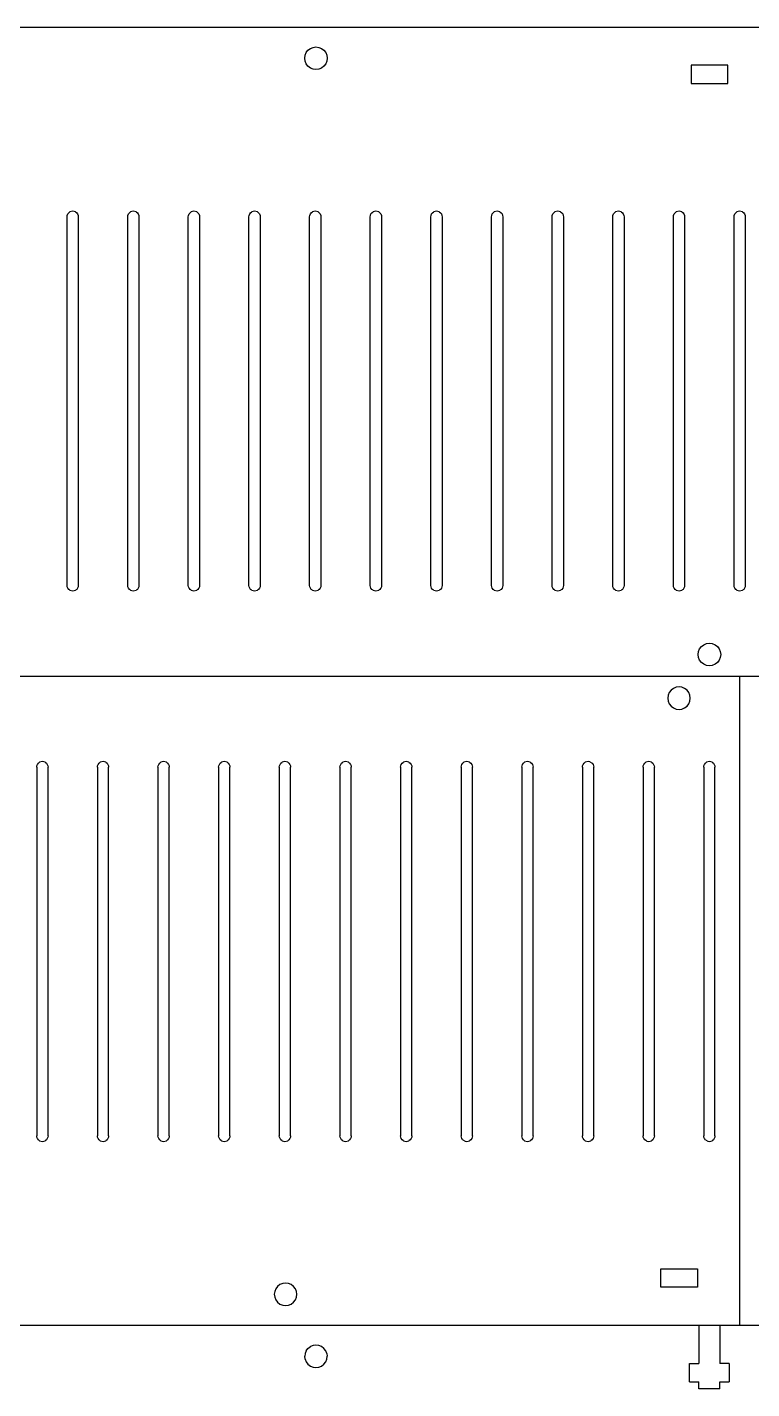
# Model space of a CAD drawing. Extents: x -559 to 246, y -225 to 406.
# Drawn here: x -259.7 to -156.9, y 213.1 to 406.3 of the extents above; entities that cross this region are included whole.
import ezdxf

# ---------------------------------------------------------------- set-up
doc = ezdxf.new("R2010")
doc.units = 0
doc.header["$MEASUREMENT"] = 0
doc.layers.get('0').update_dxf_attribs({"linetype": 'CONTINUOUS'})

msp = doc.modelspace()

# ---------------------------------------------------------------- linework, layer by layer
for p, q in [((-558.65, 406.26), (-154.35, 406.26)), ((-220.35, 401.86), (-220.3, 402.27)), ((-220.3, 401.44), (-220.35, 401.86)), ((-220.3, 402.27), (-220.14, 402.66)), ((-220.14, 402.66), (-219.89, 402.99)), ((-219.89, 402.99), (-219.55, 403.24)), ((-219.55, 403.24), (-219.17, 403.4)), ((-219.17, 403.4), (-218.75, 403.46)), ((-218.75, 403.46), (-218.34, 403.4)), ((-218.34, 403.4), (-217.95, 403.24)), ((-217.95, 403.24), (-217.62, 402.99)), ((-217.62, 402.99), (-217.37, 402.66)), ((-217.37, 402.66), (-217.21, 402.27)), ((-217.21, 402.27), (-217.15, 401.86)), ((-217.15, 401.86), (-217.21, 401.44)), ((-220.14, 401.06), (-220.3, 401.44)), ((-219.89, 400.73), (-220.14, 401.06)), ((-219.55, 400.47), (-219.89, 400.73)), ((-219.17, 400.31), (-219.55, 400.47)), ((-218.75, 400.26), (-219.17, 400.31)), ((-218.34, 400.31), (-218.75, 400.26)), ((-217.95, 400.47), (-218.34, 400.31)), ((-217.62, 400.73), (-217.95, 400.47)), ((-217.37, 401.06), (-217.62, 400.73)), ((-217.21, 401.44), (-217.37, 401.06)), ((-165.55, 400.86), (-165.55, 398.26)), ((-160.35, 400.86), (-165.55, 400.86)), ((-160.35, 398.26), (-160.35, 400.86)), ((-165.55, 398.26), (-160.35, 398.26)), ((-254.06, 379.36), (-254.03, 379.56)), ((-254.06, 327.06), (-254.06, 379.36)), ((-254.03, 379.56), (-253.95, 379.76)), ((-253.95, 379.76), (-253.82, 379.92)), ((-253.82, 379.92), (-253.66, 380.05)), ((-253.26, 380.16), (-253.66, 380.05)), ((-252.86, 380.05), (-253.26, 380.16)), ((-252.86, 380.05), (-252.69, 379.92)), ((-252.69, 379.92), (-252.56, 379.76)), ((-252.56, 379.76), (-252.48, 379.56)), ((-252.48, 379.56), (-252.46, 379.36)), ((-252.46, 379.36), (-252.46, 327.06)), ((-245.46, 379.36), (-245.43, 379.56)), ((-245.46, 327.06), (-245.46, 379.36)), ((-245.43, 379.56), (-245.35, 379.76)), ((-245.35, 379.76), (-245.22, 379.92)), ((-245.22, 379.92), (-245.06, 380.05)), ((-244.66, 380.16), (-245.06, 380.05)), ((-244.26, 380.05), (-244.66, 380.16)), ((-244.26, 380.05), (-244.09, 379.92)), ((-244.09, 379.92), (-243.96, 379.76)), ((-243.96, 379.76), (-243.88, 379.56)), ((-243.88, 379.56), (-243.86, 379.36)), ((-243.86, 379.36), (-243.86, 327.06)), ((-236.86, 379.36), (-236.83, 379.56)), ((-236.86, 327.06), (-236.86, 379.36)), ((-236.83, 379.56), (-236.75, 379.76)), ((-236.75, 379.76), (-236.62, 379.92)), ((-236.62, 379.92), (-236.46, 380.05)), ((-236.06, 380.16), (-236.46, 380.05)), ((-235.66, 380.05), (-236.06, 380.16)), ((-235.66, 380.05), (-235.49, 379.92)), ((-235.49, 379.92), (-235.36, 379.76)), ((-235.36, 379.76), (-235.28, 379.56)), ((-235.28, 379.56), (-235.26, 379.36)), ((-235.26, 379.36), (-235.26, 327.06)), ((-228.26, 379.36), (-228.23, 379.56)), ((-228.26, 327.06), (-228.26, 379.36)), ((-228.23, 379.56), (-228.15, 379.76)), ((-228.15, 379.76), (-228.02, 379.92)), ((-228.02, 379.92), (-227.86, 380.05)), ((-227.46, 380.16), (-227.86, 380.05)), ((-227.06, 380.05), (-227.46, 380.16)), ((-227.06, 380.05), (-226.89, 379.92)), ((-226.89, 379.92), (-226.76, 379.76)), ((-226.76, 379.76), (-226.68, 379.56)), ((-226.68, 379.56), (-226.66, 379.36)), ((-226.66, 379.36), (-226.66, 327.06)), ((-219.66, 379.36), (-219.63, 379.56)), ((-219.66, 327.06), (-219.66, 379.36)), ((-219.63, 379.56), (-219.55, 379.76)), ((-219.55, 379.76), (-219.42, 379.92)), ((-219.42, 379.92), (-219.26, 380.05)), ((-218.86, 380.16), (-219.26, 380.05)), ((-218.46, 380.05), (-218.86, 380.16)), ((-218.46, 380.05), (-218.29, 379.92)), ((-218.29, 379.92), (-218.16, 379.76)), ((-218.16, 379.76), (-218.08, 379.56)), ((-218.08, 379.56), (-218.06, 379.36)), ((-218.06, 379.36), (-218.06, 327.06)), ((-211.06, 379.36), (-211.03, 379.56)), ((-211.06, 327.06), (-211.06, 379.36)), ((-211.03, 379.56), (-210.95, 379.76)), ((-210.95, 379.76), (-210.82, 379.92)), ((-210.82, 379.92), (-210.66, 380.05)), ((-210.26, 380.16), (-210.66, 380.05)), ((-209.86, 380.05), (-210.26, 380.16)), ((-209.86, 380.05), (-209.69, 379.92)), ((-209.69, 379.92), (-209.56, 379.76)), ((-209.56, 379.76), (-209.48, 379.56)), ((-209.48, 379.56), (-209.46, 379.36)), ((-209.46, 379.36), (-209.46, 327.06)), ((-202.46, 379.36), (-202.43, 379.56)), ((-202.46, 327.06), (-202.46, 379.36)), ((-202.43, 379.56), (-202.35, 379.76)), ((-202.35, 379.76), (-202.22, 379.92)), ((-202.22, 379.92), (-202.06, 380.05)), ((-201.66, 380.16), (-202.06, 380.05)), ((-201.26, 380.05), (-201.66, 380.16)), ((-201.26, 380.05), (-201.09, 379.92)), ((-201.09, 379.92), (-200.96, 379.76)), ((-200.96, 379.76), (-200.88, 379.56)), ((-200.88, 379.56), (-200.86, 379.36)), ((-200.86, 379.36), (-200.86, 327.06)), ((-193.86, 379.36), (-193.83, 379.56)), ((-193.86, 327.06), (-193.86, 379.36)), ((-193.83, 379.56), (-193.75, 379.76)), ((-193.75, 379.76), (-193.62, 379.92)), ((-193.62, 379.92), (-193.46, 380.05)), ((-193.06, 380.16), (-193.46, 380.05)), ((-192.66, 380.05), (-193.06, 380.16)), ((-192.66, 380.05), (-192.49, 379.92)), ((-192.49, 379.92), (-192.36, 379.76)), ((-192.36, 379.76), (-192.28, 379.56)), ((-192.28, 379.56), (-192.26, 379.36)), ((-192.26, 379.36), (-192.26, 327.06)), ((-185.26, 379.36), (-185.23, 379.56)), ((-185.26, 327.06), (-185.26, 379.36)), ((-185.23, 379.56), (-185.15, 379.76)), ((-185.15, 379.76), (-185.02, 379.92)), ((-185.02, 379.92), (-184.86, 380.05)), ((-184.46, 380.16), (-184.86, 380.05)), ((-184.06, 380.05), (-184.46, 380.16)), ((-184.06, 380.05), (-183.89, 379.92)), ((-183.89, 379.92), (-183.76, 379.76)), ((-183.76, 379.76), (-183.68, 379.56)), ((-183.68, 379.56), (-183.66, 379.36)), ((-183.66, 379.36), (-183.66, 327.06)), ((-176.66, 379.36), (-176.63, 379.56)), ((-176.66, 327.06), (-176.66, 379.36)), ((-176.63, 379.56), (-176.55, 379.76)), ((-176.55, 379.76), (-176.42, 379.92)), ((-176.42, 379.92), (-176.26, 380.05)), ((-175.86, 380.16), (-176.26, 380.05)), ((-175.46, 380.05), (-175.86, 380.16)), ((-175.46, 380.05), (-175.29, 379.92)), ((-175.29, 379.92), (-175.16, 379.76)), ((-175.16, 379.76), (-175.08, 379.56)), ((-175.08, 379.56), (-175.06, 379.36)), ((-175.06, 379.36), (-175.06, 327.06)), ((-168.06, 379.36), (-168.03, 379.56)), ((-168.06, 327.06), (-168.06, 379.36)), ((-168.03, 379.56), (-167.95, 379.76)), ((-167.95, 379.76), (-167.82, 379.92)), ((-167.82, 379.92), (-167.66, 380.05)), ((-167.26, 380.16), (-167.66, 380.05)), ((-166.86, 380.05), (-167.26, 380.16)), ((-166.86, 380.05), (-166.69, 379.92)), ((-166.69, 379.92), (-166.56, 379.76)), ((-166.56, 379.76), (-166.48, 379.56)), ((-166.48, 379.56), (-166.46, 379.36)), ((-166.46, 379.36), (-166.46, 327.06)), ((-159.46, 379.36), (-159.43, 379.56)), ((-159.46, 327.06), (-159.46, 379.36)), ((-159.43, 379.56), (-159.35, 379.76)), ((-159.35, 379.76), (-159.22, 379.92)), ((-159.22, 379.92), (-159.06, 380.05)), ((-158.66, 380.16), (-159.06, 380.05)), ((-158.26, 380.05), (-158.66, 380.16)), ((-158.26, 380.05), (-158.09, 379.92)), ((-158.09, 379.92), (-157.96, 379.76)), ((-157.96, 379.76), (-157.88, 379.56)), ((-157.88, 379.56), (-157.86, 379.36)), ((-157.86, 379.36), (-157.86, 327.06)), ((-254.03, 326.85), (-254.06, 327.06)), ((-253.95, 326.66), (-254.03, 326.85)), ((-253.82, 326.49), (-253.95, 326.66)), ((-252.56, 326.66), (-252.69, 326.49)), ((-252.48, 326.85), (-252.56, 326.66)), ((-252.46, 327.06), (-252.48, 326.85)), ((-245.43, 326.85), (-245.46, 327.06)), ((-245.35, 326.66), (-245.43, 326.85)), ((-245.22, 326.49), (-245.35, 326.66)), ((-243.96, 326.66), (-244.09, 326.49)), ((-243.88, 326.85), (-243.96, 326.66)), ((-243.86, 327.06), (-243.88, 326.85)), ((-236.83, 326.85), (-236.86, 327.06)), ((-236.75, 326.66), (-236.83, 326.85)), ((-236.62, 326.49), (-236.75, 326.66)), ((-235.36, 326.66), (-235.49, 326.49)), ((-235.28, 326.85), (-235.36, 326.66)), ((-235.26, 327.06), (-235.28, 326.85)), ((-228.23, 326.85), (-228.26, 327.06)), ((-228.15, 326.66), (-228.23, 326.85)), ((-228.02, 326.49), (-228.15, 326.66)), ((-226.76, 326.66), (-226.89, 326.49)), ((-226.68, 326.85), (-226.76, 326.66)), ((-226.66, 327.06), (-226.68, 326.85)), ((-219.63, 326.85), (-219.66, 327.06)), ((-219.55, 326.66), (-219.63, 326.85)), ((-219.42, 326.49), (-219.55, 326.66)), ((-218.16, 326.66), (-218.29, 326.49)), ((-218.08, 326.85), (-218.16, 326.66)), ((-218.06, 327.06), (-218.08, 326.85)), ((-211.03, 326.85), (-211.06, 327.06)), ((-210.95, 326.66), (-211.03, 326.85)), ((-210.82, 326.49), (-210.95, 326.66)), ((-209.56, 326.66), (-209.69, 326.49)), ((-209.48, 326.85), (-209.56, 326.66)), ((-209.46, 327.06), (-209.48, 326.85)), ((-202.43, 326.85), (-202.46, 327.06)), ((-202.35, 326.66), (-202.43, 326.85)), ((-202.22, 326.49), (-202.35, 326.66)), ((-200.96, 326.66), (-201.09, 326.49)), ((-200.88, 326.85), (-200.96, 326.66)), ((-200.86, 327.06), (-200.88, 326.85)), ((-193.83, 326.85), (-193.86, 327.06)), ((-193.75, 326.66), (-193.83, 326.85)), ((-193.62, 326.49), (-193.75, 326.66)), ((-192.36, 326.66), (-192.49, 326.49)), ((-192.28, 326.85), (-192.36, 326.66)), ((-192.26, 327.06), (-192.28, 326.85)), ((-185.23, 326.85), (-185.26, 327.06)), ((-185.15, 326.66), (-185.23, 326.85)), ((-185.02, 326.49), (-185.15, 326.66)), ((-183.76, 326.66), (-183.89, 326.49)), ((-183.68, 326.85), (-183.76, 326.66)), ((-183.66, 327.06), (-183.68, 326.85)), ((-176.63, 326.85), (-176.66, 327.06)), ((-176.55, 326.66), (-176.63, 326.85)), ((-176.42, 326.49), (-176.55, 326.66)), ((-175.16, 326.66), (-175.29, 326.49)), ((-175.08, 326.85), (-175.16, 326.66)), ((-175.06, 327.06), (-175.08, 326.85)), ((-168.03, 326.85), (-168.06, 327.06)), ((-167.95, 326.66), (-168.03, 326.85)), ((-167.82, 326.49), (-167.95, 326.66)), ((-166.56, 326.66), (-166.69, 326.49)), ((-166.48, 326.85), (-166.56, 326.66)), ((-166.46, 327.06), (-166.48, 326.85)), ((-159.43, 326.85), (-159.46, 327.06)), ((-159.35, 326.66), (-159.43, 326.85)), ((-159.22, 326.49), (-159.35, 326.66)), ((-157.96, 326.66), (-158.09, 326.49)), ((-157.88, 326.85), (-157.96, 326.66)), ((-157.86, 327.06), (-157.88, 326.85)), ((-253.66, 326.36), (-253.82, 326.49)), ((-253.66, 326.36), (-253.26, 326.26)), ((-253.26, 326.26), (-252.86, 326.36)), ((-252.69, 326.49), (-252.86, 326.36)), ((-245.06, 326.36), (-245.22, 326.49)), ((-245.06, 326.36), (-244.66, 326.26)), ((-244.66, 326.26), (-244.26, 326.36)), ((-244.09, 326.49), (-244.26, 326.36)), ((-236.46, 326.36), (-236.62, 326.49)), ((-236.46, 326.36), (-236.06, 326.26)), ((-236.06, 326.26), (-235.66, 326.36)), ((-235.49, 326.49), (-235.66, 326.36)), ((-227.86, 326.36), (-228.02, 326.49)), ((-227.86, 326.36), (-227.46, 326.26)), ((-227.46, 326.26), (-227.06, 326.36)), ((-226.89, 326.49), (-227.06, 326.36)), ((-219.26, 326.36), (-219.42, 326.49)), ((-219.26, 326.36), (-218.86, 326.26)), ((-218.86, 326.26), (-218.46, 326.36)), ((-218.29, 326.49), (-218.46, 326.36)), ((-210.66, 326.36), (-210.82, 326.49)), ((-210.66, 326.36), (-210.26, 326.26)), ((-210.26, 326.26), (-209.86, 326.36)), ((-209.69, 326.49), (-209.86, 326.36)), ((-202.06, 326.36), (-202.22, 326.49)), ((-202.06, 326.36), (-201.66, 326.26)), ((-201.66, 326.26), (-201.26, 326.36)), ((-201.09, 326.49), (-201.26, 326.36)), ((-193.46, 326.36), (-193.62, 326.49)), ((-193.46, 326.36), (-193.06, 326.26)), ((-193.06, 326.26), (-192.66, 326.36)), ((-192.49, 326.49), (-192.66, 326.36)), ((-184.86, 326.36), (-185.02, 326.49)), ((-184.86, 326.36), (-184.46, 326.26)), ((-184.46, 326.26), (-184.06, 326.36)), ((-183.89, 326.49), (-184.06, 326.36)), ((-176.26, 326.36), (-176.42, 326.49)), ((-176.26, 326.36), (-175.86, 326.26)), ((-175.86, 326.26), (-175.46, 326.36)), ((-175.29, 326.49), (-175.46, 326.36)), ((-167.66, 326.36), (-167.82, 326.49)), ((-167.66, 326.36), (-167.26, 326.26)), ((-167.26, 326.26), (-166.86, 326.36)), ((-166.69, 326.49), (-166.86, 326.36)), ((-159.06, 326.36), (-159.22, 326.49)), ((-159.06, 326.36), (-158.66, 326.26)), ((-158.66, 326.26), (-158.26, 326.36)), ((-158.09, 326.49), (-158.26, 326.36)), ((-163.75, 318.64), (-163.37, 318.8)), ((-163.37, 318.8), (-162.95, 318.86)), ((-162.95, 318.86), (-162.54, 318.8)), ((-162.54, 318.8), (-162.15, 318.64)), ((-164.55, 317.26), (-164.5, 317.67)), ((-164.5, 316.84), (-164.55, 317.26)), ((-164.5, 317.67), (-164.34, 318.06)), ((-164.34, 318.06), (-164.09, 318.39)), ((-164.09, 318.39), (-163.75, 318.64)), ((-162.15, 318.64), (-161.82, 318.39)), ((-161.82, 318.39), (-161.57, 318.06)), ((-161.57, 318.06), (-161.41, 317.67)), ((-161.41, 317.67), (-161.35, 317.26)), ((-161.35, 317.26), (-161.41, 316.84)), ((-164.34, 316.46), (-164.5, 316.84)), ((-164.09, 316.13), (-164.34, 316.46)), ((-163.75, 315.87), (-164.09, 316.13)), ((-163.37, 315.71), (-163.75, 315.87)), ((-162.95, 315.66), (-163.37, 315.71)), ((-162.54, 315.71), (-162.95, 315.66)), ((-162.15, 315.87), (-162.54, 315.71)), ((-161.82, 316.13), (-162.15, 315.87)), ((-161.57, 316.46), (-161.82, 316.13)), ((-161.41, 316.84), (-161.57, 316.46)), ((-558.65, 314.16), (-158.66, 314.16)), ((-158.66, 314.16), (-158.66, 222.06)), ((-158.66, 314.16), (-154.35, 314.16)), ((-168.8, 311.47), (-168.86, 311.06)), ((-168.86, 311.06), (-168.8, 310.64)), ((-168.64, 311.86), (-168.8, 311.47)), ((-168.39, 312.19), (-168.64, 311.86)), ((-168.06, 312.44), (-168.39, 312.19)), ((-167.67, 312.6), (-168.06, 312.44)), ((-167.26, 312.66), (-167.67, 312.6)), ((-166.84, 312.6), (-167.26, 312.66)), ((-166.46, 312.44), (-166.84, 312.6)), ((-166.12, 312.19), (-166.46, 312.44)), ((-165.87, 311.86), (-166.12, 312.19)), ((-165.71, 311.47), (-165.87, 311.86)), ((-165.66, 311.06), (-165.71, 311.47)), ((-165.71, 310.64), (-165.66, 311.06)), ((-168.8, 310.64), (-168.64, 310.26)), ((-168.64, 310.26), (-168.39, 309.93)), ((-168.39, 309.93), (-168.06, 309.67)), ((-168.06, 309.67), (-167.67, 309.51)), ((-167.67, 309.51), (-167.26, 309.46)), ((-167.26, 309.46), (-166.84, 309.51)), ((-166.84, 309.51), (-166.46, 309.67)), ((-166.46, 309.67), (-166.12, 309.93)), ((-166.12, 309.93), (-165.87, 310.26)), ((-165.87, 310.26), (-165.71, 310.64)), ((-258.36, 301.26), (-258.33, 301.46)), ((-258.33, 301.46), (-258.25, 301.66)), ((-258.25, 301.66), (-258.12, 301.82)), ((-258.12, 301.82), (-257.96, 301.95)), ((-257.56, 302.06), (-257.96, 301.95)), ((-257.16, 301.95), (-257.56, 302.06)), ((-257.16, 301.95), (-256.99, 301.82)), ((-256.99, 301.82), (-256.86, 301.66)), ((-256.86, 301.66), (-256.78, 301.46)), ((-256.78, 301.46), (-256.76, 301.26)), ((-249.76, 301.26), (-249.73, 301.46)), ((-249.73, 301.46), (-249.65, 301.66)), ((-249.65, 301.66), (-249.52, 301.82)), ((-249.52, 301.82), (-249.36, 301.95)), ((-248.96, 302.06), (-249.36, 301.95)), ((-248.56, 301.95), (-248.96, 302.06)), ((-248.56, 301.95), (-248.39, 301.82)), ((-248.39, 301.82), (-248.26, 301.66)), ((-248.26, 301.66), (-248.18, 301.46)), ((-248.18, 301.46), (-248.16, 301.26)), ((-241.16, 301.26), (-241.13, 301.46)), ((-241.13, 301.46), (-241.05, 301.66)), ((-241.05, 301.66), (-240.92, 301.82)), ((-240.92, 301.82), (-240.76, 301.95)), ((-240.36, 302.06), (-240.76, 301.95)), ((-239.96, 301.95), (-240.36, 302.06)), ((-239.96, 301.95), (-239.79, 301.82)), ((-239.79, 301.82), (-239.66, 301.66)), ((-239.66, 301.66), (-239.58, 301.46)), ((-239.58, 301.46), (-239.56, 301.26)), ((-232.56, 301.26), (-232.53, 301.46)), ((-232.53, 301.46), (-232.45, 301.66)), ((-232.45, 301.66), (-232.32, 301.82)), ((-232.32, 301.82), (-232.16, 301.95)), ((-231.76, 302.06), (-232.16, 301.95)), ((-231.36, 301.95), (-231.76, 302.06)), ((-231.36, 301.95), (-231.19, 301.82)), ((-231.19, 301.82), (-231.06, 301.66)), ((-231.06, 301.66), (-230.98, 301.46)), ((-230.98, 301.46), (-230.96, 301.26)), ((-223.96, 301.26), (-223.93, 301.46)), ((-223.93, 301.46), (-223.85, 301.66)), ((-223.85, 301.66), (-223.72, 301.82)), ((-223.72, 301.82), (-223.56, 301.95)), ((-223.16, 302.06), (-223.56, 301.95)), ((-222.76, 301.95), (-223.16, 302.06)), ((-222.76, 301.95), (-222.59, 301.82)), ((-222.59, 301.82), (-222.46, 301.66)), ((-222.46, 301.66), (-222.38, 301.46)), ((-222.38, 301.46), (-222.36, 301.26)), ((-215.36, 301.26), (-215.33, 301.46)), ((-215.33, 301.46), (-215.25, 301.66)), ((-215.25, 301.66), (-215.12, 301.82)), ((-215.12, 301.82), (-214.96, 301.95)), ((-214.56, 302.06), (-214.96, 301.95)), ((-214.16, 301.95), (-214.56, 302.06)), ((-214.16, 301.95), (-213.99, 301.82)), ((-213.99, 301.82), (-213.86, 301.66)), ((-213.86, 301.66), (-213.78, 301.46)), ((-213.78, 301.46), (-213.76, 301.26)), ((-206.76, 301.26), (-206.73, 301.46)), ((-206.73, 301.46), (-206.65, 301.66)), ((-206.65, 301.66), (-206.52, 301.82)), ((-206.52, 301.82), (-206.36, 301.95)), ((-205.96, 302.06), (-206.36, 301.95)), ((-205.56, 301.95), (-205.96, 302.06)), ((-205.56, 301.95), (-205.39, 301.82)), ((-205.39, 301.82), (-205.26, 301.66)), ((-205.26, 301.66), (-205.18, 301.46)), ((-205.18, 301.46), (-205.16, 301.26)), ((-198.16, 301.26), (-198.13, 301.46)), ((-198.13, 301.46), (-198.05, 301.66)), ((-198.05, 301.66), (-197.92, 301.82)), ((-197.92, 301.82), (-197.76, 301.95)), ((-197.36, 302.06), (-197.76, 301.95)), ((-196.96, 301.95), (-197.36, 302.06)), ((-196.96, 301.95), (-196.79, 301.82)), ((-196.79, 301.82), (-196.66, 301.66)), ((-196.66, 301.66), (-196.58, 301.46)), ((-196.58, 301.46), (-196.56, 301.26)), ((-189.56, 301.26), (-189.53, 301.46)), ((-189.53, 301.46), (-189.45, 301.66)), ((-189.45, 301.66), (-189.32, 301.82)), ((-189.32, 301.82), (-189.16, 301.95)), ((-188.76, 302.06), (-189.16, 301.95)), ((-188.54, 302.03), (-188.76, 302.06)), ((-188.36, 301.95), (-188.54, 302.03)), ((-188.36, 301.95), (-188.19, 301.82)), ((-188.19, 301.82), (-188.06, 301.66)), ((-188.06, 301.66), (-187.98, 301.46)), ((-187.98, 301.46), (-187.96, 301.26)), ((-180.96, 301.26), (-180.93, 301.46)), ((-180.93, 301.46), (-180.85, 301.66)), ((-180.85, 301.66), (-180.72, 301.82)), ((-180.72, 301.82), (-180.56, 301.95)), ((-180.16, 302.06), (-180.56, 301.95)), ((-179.89, 302), (-180.16, 302.06)), ((-179.89, 302), (-179.59, 301.82)), ((-179.59, 301.82), (-179.46, 301.66)), ((-179.46, 301.66), (-179.38, 301.46)), ((-179.38, 301.46), (-179.36, 301.26)), ((-172.36, 301.26), (-172.33, 301.46)), ((-172.33, 301.46), (-172.25, 301.66)), ((-172.25, 301.66), (-172.12, 301.82)), ((-172.12, 301.82), (-171.96, 301.95)), ((-171.56, 302.06), (-171.96, 301.95)), ((-171.16, 301.95), (-171.56, 302.06)), ((-171.16, 301.95), (-170.99, 301.82)), ((-170.99, 301.82), (-170.86, 301.66)), ((-170.86, 301.66), (-170.78, 301.46)), ((-170.78, 301.46), (-170.76, 301.26)), ((-163.76, 301.26), (-163.73, 301.46)), ((-163.73, 301.46), (-163.65, 301.66)), ((-163.65, 301.66), (-163.52, 301.82)), ((-163.52, 301.82), (-163.36, 301.95)), ((-162.96, 302.06), (-163.36, 301.95)), ((-162.56, 301.95), (-162.96, 302.06)), ((-162.56, 301.95), (-162.39, 301.82)), ((-162.39, 301.82), (-162.26, 301.66)), ((-162.26, 301.66), (-162.18, 301.46)), ((-162.18, 301.46), (-162.16, 301.26)), ((-258.36, 301.26), (-258.36, 248.96)), ((-256.76, 248.96), (-256.76, 301.26)), ((-249.76, 301.26), (-249.76, 248.96)), ((-248.16, 248.96), (-248.16, 301.26)), ((-241.16, 301.26), (-241.16, 248.96)), ((-239.56, 248.96), (-239.56, 301.26)), ((-232.56, 301.26), (-232.56, 248.96)), ((-230.96, 248.96), (-230.96, 301.26)), ((-223.96, 301.26), (-223.96, 248.96)), ((-222.36, 248.96), (-222.36, 301.26)), ((-215.36, 301.26), (-215.36, 248.96)), ((-213.76, 248.96), (-213.76, 301.26)), ((-206.76, 301.26), (-206.76, 248.96)), ((-205.16, 248.96), (-205.16, 301.26)), ((-198.16, 301.26), (-198.16, 248.96)), ((-196.56, 248.96), (-196.56, 301.26)), ((-189.56, 301.26), (-189.56, 248.96)), ((-187.96, 248.96), (-187.96, 301.26)), ((-180.96, 301.26), (-180.96, 248.96)), ((-179.36, 248.96), (-179.36, 301.26)), ((-172.36, 301.26), (-172.36, 248.96)), ((-170.76, 248.96), (-170.76, 301.26)), ((-163.76, 301.26), (-163.76, 248.96)), ((-162.16, 248.96), (-162.16, 301.26)), ((-258.33, 248.75), (-258.36, 248.96)), ((-258.25, 248.56), (-258.33, 248.75)), ((-258.12, 248.39), (-258.25, 248.56)), ((-257.96, 248.26), (-258.12, 248.39)), ((-257.96, 248.26), (-257.56, 248.16)), ((-257.56, 248.16), (-257.16, 248.26)), ((-256.99, 248.39), (-257.16, 248.26)), ((-256.86, 248.56), (-256.99, 248.39)), ((-256.78, 248.75), (-256.86, 248.56)), ((-256.76, 248.96), (-256.78, 248.75)), ((-249.73, 248.75), (-249.76, 248.96)), ((-249.65, 248.56), (-249.73, 248.75)), ((-249.52, 248.39), (-249.65, 248.56)), ((-249.36, 248.26), (-249.52, 248.39)), ((-249.36, 248.26), (-248.96, 248.16)), ((-248.96, 248.16), (-248.56, 248.26)), ((-248.39, 248.39), (-248.56, 248.26)), ((-248.26, 248.56), (-248.39, 248.39)), ((-248.18, 248.75), (-248.26, 248.56)), ((-248.16, 248.96), (-248.18, 248.75)), ((-241.13, 248.75), (-241.16, 248.96)), ((-241.05, 248.56), (-241.13, 248.75)), ((-240.92, 248.39), (-241.05, 248.56)), ((-240.76, 248.26), (-240.92, 248.39)), ((-240.76, 248.26), (-240.36, 248.16)), ((-240.36, 248.16), (-239.96, 248.26)), ((-239.79, 248.39), (-239.96, 248.26)), ((-239.66, 248.56), (-239.79, 248.39)), ((-239.58, 248.75), (-239.66, 248.56)), ((-239.56, 248.96), (-239.58, 248.75)), ((-232.53, 248.75), (-232.56, 248.96)), ((-232.45, 248.56), (-232.53, 248.75)), ((-232.32, 248.39), (-232.45, 248.56)), ((-232.16, 248.26), (-232.32, 248.39)), ((-232.16, 248.26), (-231.76, 248.16)), ((-231.76, 248.16), (-231.36, 248.26)), ((-231.19, 248.39), (-231.36, 248.26)), ((-231.06, 248.56), (-231.19, 248.39)), ((-230.98, 248.75), (-231.06, 248.56)), ((-230.96, 248.96), (-230.98, 248.75)), ((-223.93, 248.75), (-223.96, 248.96)), ((-223.85, 248.56), (-223.93, 248.75)), ((-223.72, 248.39), (-223.85, 248.56)), ((-223.56, 248.26), (-223.72, 248.39)), ((-223.56, 248.26), (-223.16, 248.16)), ((-223.16, 248.16), (-222.76, 248.26)), ((-222.59, 248.39), (-222.76, 248.26)), ((-222.46, 248.56), (-222.59, 248.39)), ((-222.38, 248.75), (-222.46, 248.56)), ((-222.36, 248.96), (-222.38, 248.75)), ((-215.33, 248.75), (-215.36, 248.96)), ((-215.25, 248.56), (-215.33, 248.75)), ((-215.12, 248.39), (-215.25, 248.56)), ((-214.96, 248.26), (-215.12, 248.39)), ((-214.96, 248.26), (-214.56, 248.16)), ((-214.56, 248.16), (-214.16, 248.26)), ((-213.99, 248.39), (-214.16, 248.26)), ((-213.86, 248.56), (-213.99, 248.39)), ((-213.78, 248.75), (-213.86, 248.56)), ((-213.76, 248.96), (-213.78, 248.75)), ((-206.73, 248.75), (-206.76, 248.96)), ((-206.65, 248.56), (-206.73, 248.75)), ((-206.52, 248.39), (-206.65, 248.56)), ((-206.36, 248.26), (-206.52, 248.39)), ((-206.36, 248.26), (-205.96, 248.16)), ((-205.96, 248.16), (-205.56, 248.26)), ((-205.39, 248.39), (-205.56, 248.26)), ((-205.26, 248.56), (-205.39, 248.39)), ((-205.18, 248.75), (-205.26, 248.56)), ((-205.16, 248.96), (-205.18, 248.75)), ((-198.13, 248.75), (-198.16, 248.96)), ((-198.05, 248.56), (-198.13, 248.75)), ((-197.92, 248.39), (-198.05, 248.56)), ((-197.92, 248.39), (-197.58, 248.19)), ((-197.58, 248.19), (-197.36, 248.16)), ((-197.36, 248.16), (-196.96, 248.26)), ((-196.79, 248.39), (-196.96, 248.26)), ((-196.66, 248.56), (-196.79, 248.39)), ((-196.58, 248.75), (-196.66, 248.56)), ((-196.56, 248.96), (-196.58, 248.75)), ((-189.53, 248.75), (-189.56, 248.96)), ((-189.45, 248.56), (-189.53, 248.75)), ((-189.32, 248.39), (-189.45, 248.56)), ((-189.16, 248.26), (-189.32, 248.39)), ((-189.16, 248.26), (-188.76, 248.16)), ((-188.76, 248.16), (-188.36, 248.26)), ((-188.19, 248.39), (-188.36, 248.26)), ((-188.06, 248.56), (-188.19, 248.39)), ((-187.98, 248.75), (-188.06, 248.56)), ((-187.96, 248.96), (-187.98, 248.75)), ((-180.93, 248.75), (-180.96, 248.96)), ((-180.85, 248.56), (-180.93, 248.75)), ((-180.72, 248.39), (-180.85, 248.56)), ((-180.56, 248.26), (-180.72, 248.39)), ((-180.56, 248.26), (-180.16, 248.16)), ((-180.16, 248.16), (-179.76, 248.26)), ((-179.59, 248.39), (-179.76, 248.26)), ((-179.46, 248.56), (-179.59, 248.39)), ((-179.38, 248.75), (-179.46, 248.56)), ((-179.36, 248.96), (-179.38, 248.75)), ((-172.33, 248.75), (-172.36, 248.96)), ((-172.25, 248.56), (-172.33, 248.75)), ((-172.12, 248.39), (-172.25, 248.56)), ((-171.83, 248.21), (-172.12, 248.39)), ((-171.83, 248.21), (-171.56, 248.16)), ((-171.56, 248.16), (-171.16, 248.26)), ((-170.99, 248.39), (-171.16, 248.26)), ((-170.86, 248.56), (-170.99, 248.39)), ((-170.78, 248.75), (-170.86, 248.56)), ((-170.76, 248.96), (-170.78, 248.75)), ((-163.73, 248.75), (-163.76, 248.96)), ((-163.65, 248.56), (-163.73, 248.75)), ((-163.52, 248.39), (-163.65, 248.56)), ((-163.52, 248.39), (-163.18, 248.19)), ((-163.18, 248.19), (-162.96, 248.16)), ((-162.96, 248.16), (-162.56, 248.26)), ((-162.39, 248.39), (-162.56, 248.26)), ((-162.26, 248.56), (-162.39, 248.39)), ((-162.18, 248.75), (-162.26, 248.56)), ((-162.16, 248.96), (-162.18, 248.75)), ((-169.86, 227.46), (-169.86, 230.06)), ((-169.86, 230.06), (-164.66, 230.06)), ((-164.66, 230.06), (-164.66, 227.46)), ((-223.47, 228), (-223.86, 227.84)), ((-223.06, 228.06), (-223.47, 228)), ((-222.64, 228), (-223.06, 228.06)), ((-222.26, 227.84), (-222.64, 228)), ((-224.6, 226.87), (-224.66, 226.46)), ((-224.66, 226.46), (-224.6, 226.04)), ((-224.44, 227.26), (-224.6, 226.87)), ((-224.19, 227.59), (-224.44, 227.26)), ((-223.86, 227.84), (-224.19, 227.59)), ((-221.92, 227.59), (-222.26, 227.84)), ((-221.67, 227.26), (-221.92, 227.59)), ((-221.51, 226.87), (-221.67, 227.26)), ((-221.46, 226.46), (-221.51, 226.87)), ((-221.51, 226.04), (-221.46, 226.46)), ((-164.66, 227.46), (-169.86, 227.46)), ((-224.6, 226.04), (-224.44, 225.66)), ((-224.44, 225.66), (-224.19, 225.33)), ((-224.19, 225.33), (-223.86, 225.07)), ((-223.86, 225.07), (-223.47, 224.91)), ((-223.47, 224.91), (-223.06, 224.86)), ((-223.06, 224.86), (-222.64, 224.91)), ((-222.64, 224.91), (-222.26, 225.07)), ((-222.26, 225.07), (-221.92, 225.33)), ((-221.92, 225.33), (-221.67, 225.66)), ((-221.67, 225.66), (-221.51, 226.04)), ((-281.85, 222.06), (-164.45, 222.06)), ((-164.45, 222.06), (-164.45, 216.66)), ((-164.45, 222.06), (-161.45, 222.06)), ((-161.45, 222.06), (-161.45, 216.66)), ((-161.45, 222.06), (-158.66, 222.06)), ((-158.66, 222.06), (-154.35, 222.06)), ((-220.14, 218.46), (-220.3, 218.07)), ((-220.14, 218.46), (-219.89, 218.79)), ((-219.89, 218.79), (-219.55, 219.04)), ((-219.17, 219.2), (-219.55, 219.04)), ((-218.75, 219.26), (-219.17, 219.2)), ((-218.34, 219.2), (-218.75, 219.26)), ((-217.95, 219.04), (-218.34, 219.2)), ((-217.62, 218.79), (-217.95, 219.04)), ((-217.37, 218.46), (-217.62, 218.79)), ((-217.21, 218.07), (-217.37, 218.46)), ((-220.3, 218.07), (-220.35, 217.66)), ((-220.3, 217.24), (-220.35, 217.66)), ((-220.3, 217.24), (-220.14, 216.86)), ((-220.14, 216.86), (-219.89, 216.53)), ((-219.89, 216.53), (-219.55, 216.27)), ((-217.95, 216.27), (-217.62, 216.53)), ((-217.62, 216.53), (-217.37, 216.86)), ((-217.37, 216.86), (-217.21, 217.24)), ((-217.21, 218.07), (-217.15, 217.66)), ((-217.21, 217.24), (-217.15, 217.66)), ((-165.75, 216.66), (-164.45, 216.66)), ((-165.75, 214.06), (-165.75, 216.66)), ((-160.15, 216.66), (-161.45, 216.66)), ((-160.15, 216.66), (-160.15, 214.06)), ((-219.55, 216.27), (-219.17, 216.11)), ((-219.17, 216.11), (-218.75, 216.06)), ((-218.75, 216.06), (-218.34, 216.11)), ((-218.34, 216.11), (-217.95, 216.27)), ((-165.75, 214.06), (-164.45, 214.06)), ((-164.45, 213.06), (-164.45, 214.06)), ((-161.45, 213.06), (-164.45, 213.06)), ((-161.45, 213.06), (-161.45, 214.06)), ((-161.45, 214.06), (-160.15, 214.06))]:
    msp.add_line(p, q)

doc.saveas('drawing.dxf')
